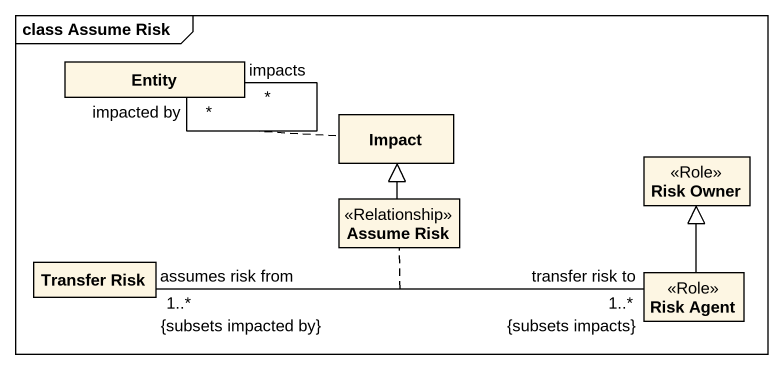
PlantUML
@startuml
mainframe class Assume Risk
hide circle
hide empty members
class "Entity" as Entity_
class Impact
class "Risk Owner" as Risk_Owner <<Role>>
class "Assume Risk" as Assume_Risk <<Relationship>>
class "Transfer Risk" as Transfer_Risk
class "Risk Agent" as Risk_Agent <<Role>>
Entity_ "impacted by\n*" -- "impacts\n*" Entity_
(Entity_, Entity_) .. Impact
Assume_Risk -up-|> Impact
Transfer_Risk "assumes risk from\n{subsets impacted by}\n1..*" -right- "transfer risk to\n{subsets impacts}\n1..*" Risk_Agent
(Transfer_Risk, Risk_Agent) .. Assume_Risk
Risk_Agent -up-|> Risk_Owner
@enduml
